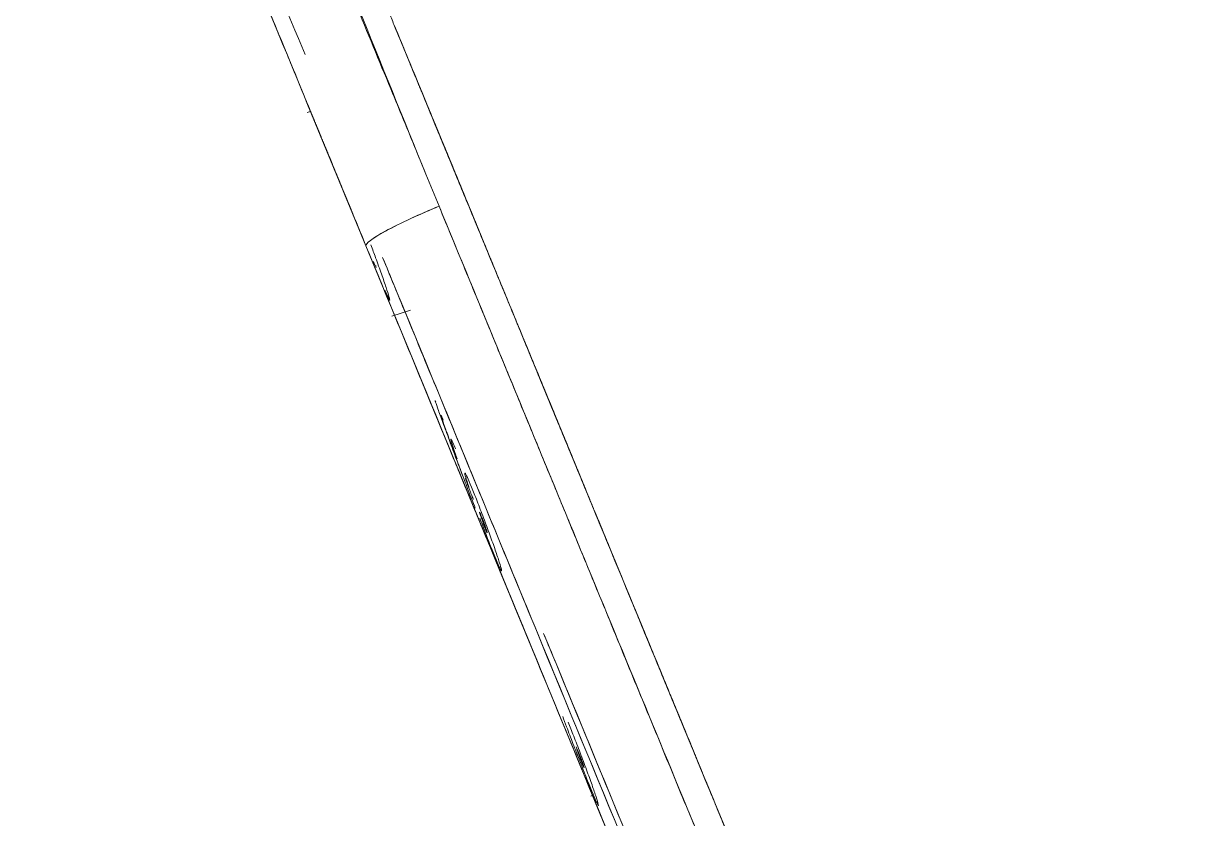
# Model space of a CAD drawing. Header units: millimetres. Extents: x 8883 to 11259, y -10160 to -6800.
# Drawn here: x 10712.59 to 10733.77, y -8344.22 to -8329.79 of the extents above; entities that cross this region are included whole.
import ezdxf

# ---------------------------------------------------------------- set-up
doc = ezdxf.new("R2010")
doc.units = ezdxf.units.MM

msp = doc.modelspace()

# ---------------------------------------------------------------- linework, layer by layer
at = {"linetype": 'Continuous', "lineweight": 18}
for p, q in [((10718.393, -8332.822), (10717.748, -8331.256)), ((10717.741, -8331.404), (10717.801, -8331.385)), ((10718.806, -8333.823), (10718.393, -8332.822)), ((10719.273, -8335.098), (10719.612, -8334.992)), ((10722.888, -8343.806), (10722.911, -8343.799))]:
    msp.add_line(p, q, dxfattribs=at)
at = {"linetype": 'Continuous', "lineweight": 13}
msp.add_line((10722.686, -8343.104), (10722.696, -8343.101), dxfattribs=at)
at = {"linetype": 'Continuous', "lineweight": 18}
msp.add_ellipse((10722.692, -8343.102), major_axis=(-0.071, 0.187), ratio=0.030069, start_param=4.71327, end_param=7.854857, dxfattribs=at)
for points, knots in [([(10758.746, -8365.884), (10757.309, -8362.977), (10754.671, -8357.752), (10751.03, -8350.82), (10748.163, -8345.511), (10745.252, -8340.224), (10741.427, -8333.427), (10735.79, -8323.72), (10731.353, -8316.339), (10728.804, -8312.187)], [0, 0, 0, 0, 0.158176, 0.28549, 0.381943, 0.452479, 0.579891, 0.762396, 1, 1, 1, 1]), ([(10719.894, -8332.525), (10719.493, -8331.537), (10719.029, -8330.391), (10718.57, -8329.26), (10718.468, -8329.009), (10718.417, -8328.884), (10718.265, -8328.509), (10718.063, -8328.011), (10717.861, -8327.515), (10717.66, -8327.021), (10717.56, -8326.773), (10717.259, -8326.034), (10717.059, -8325.544), (10716.667, -8324.582), (10716.281, -8323.639), (10715.828, -8322.537), (10715.576, -8321.924), (10715.412, -8321.527), (10715.333, -8321.335), (10715.102, -8320.78), (10714.959, -8320.435), (10714.696, -8319.806), (10714.576, -8319.521), (10714.414, -8319.135), (10714.362, -8319.013), (10714.264, -8318.781), (10714.125, -8318.454), (10713.932, -8317.999), (10713.812, -8317.721), (10713.707, -8317.479), (10713.663, -8317.376), (10713.605, -8317.245), (10713.587, -8317.204), (10713.555, -8317.131), (10713.54, -8317.097), (10713.513, -8317.035), (10713.5, -8317.007), (10713.483, -8316.969), (10713.478, -8316.957), (10713.468, -8316.934), (10713.463, -8316.923), (10713.458, -8316.913)], [0, 0, 0, 0, 0.125, 0.140625, 0.140625, 0.15625, 0.15625, 0.1875, 0.21875, 0.21875, 0.25, 0.25, 0.3125, 0.3125, 0.375, 0.4375, 0.46875, 0.46875, 0.5, 0.5, 0.5625, 0.5625, 0.625, 0.625, 0.65625, 0.65625, 0.6875, 0.75, 0.8125, 0.8125, 0.875, 0.875, 0.90625, 0.90625, 0.9375, 0.9375, 0.96875, 0.96875, 0.984375, 0.984375, 1, 1, 1, 1]), ([(10713.459, -8316.914), (10713.463, -8316.924), (10713.468, -8316.936), (10713.477, -8316.959), (10713.483, -8316.972), (10713.499, -8317.012), (10713.511, -8317.042), (10713.552, -8317.141), (10713.584, -8317.219), (10713.661, -8317.406), (10713.706, -8317.514), (10713.81, -8317.766), (10713.869, -8317.909), (10713.97, -8318.156), (10714.006, -8318.243), (10714.083, -8318.428), (10714.164, -8318.625), (10714.254, -8318.844), (10714.35, -8319.076), (10714.451, -8319.32), (10714.562, -8319.59), (10714.678, -8319.872), (10714.739, -8320.02), (10714.866, -8320.329), (10714.932, -8320.489), (10715.07, -8320.823), (10715.142, -8320.997), (10715.29, -8321.356), (10715.366, -8321.542), (10715.524, -8321.925), (10715.606, -8322.122), (10715.856, -8322.73), (10716.032, -8323.156), (10716.397, -8324.042), (10716.586, -8324.501), (10716.975, -8325.444), (10717.174, -8325.927), (10717.579, -8326.909), (10717.785, -8327.408), (10718.2, -8328.416), (10718.41, -8328.924), (10718.831, -8329.947), (10719.043, -8330.461), (10719.362, -8331.234), (10719.468, -8331.492), (10719.628, -8331.879), (10719.681, -8332.008), (10719.787, -8332.266), (10719.84, -8332.395), (10719.894, -8332.524)], [0, 0, 0, 0, 0.015625, 0.015625, 0.03125, 0.03125, 0.0625, 0.0625, 0.125, 0.125, 0.1875, 0.1875, 0.25, 0.25, 0.28125, 0.28125, 0.3125, 0.34375, 0.34375, 0.375, 0.40625, 0.40625, 0.4375, 0.4375, 0.46875, 0.46875, 0.5, 0.5, 0.53125, 0.53125, 0.5625, 0.5625, 0.625, 0.625, 0.6875, 0.6875, 0.75, 0.75, 0.8125, 0.8125, 0.875, 0.875, 0.9375, 0.9375, 0.96875, 0.96875, 0.984375, 0.984375, 1, 1, 1, 1]), ([(10712.589, -8318.742), (10712.591, -8318.747), (10712.596, -8318.759), (10712.604, -8318.778), (10712.614, -8318.801), (10712.625, -8318.829), (10712.637, -8318.858), (10712.649, -8318.888), (10712.661, -8318.916), (10712.673, -8318.946), (10712.686, -8318.975), (10712.699, -8319.008), (10712.717, -8319.051), (10712.743, -8319.115), (10712.783, -8319.212), (10712.834, -8319.336), (10712.883, -8319.454), (10712.919, -8319.542), (10712.946, -8319.609), (10712.979, -8319.688), (10713.018, -8319.781), (10713.063, -8319.891), (10713.116, -8320.019), (10713.177, -8320.168), (10713.246, -8320.336), (10713.323, -8320.522), (10713.405, -8320.721), (10713.493, -8320.934), (10713.587, -8321.162), (10713.687, -8321.404), (10713.77, -8321.607), (10713.836, -8321.766), (10713.883, -8321.881), (10713.938, -8322.014), (10714.002, -8322.168), (10714.074, -8322.343), (10714.155, -8322.54), (10714.241, -8322.749), (10714.328, -8322.961), (10714.412, -8323.163), (10714.491, -8323.355), (10714.579, -8323.569), (10714.691, -8323.841), (10714.844, -8324.212), (10715.054, -8324.72), (10715.287, -8325.287), (10715.475, -8325.743), (10715.588, -8326.018), (10715.655, -8326.178), (10715.735, -8326.374), (10715.831, -8326.605), (10715.941, -8326.873), (10716.084, -8327.219), (10716.251, -8327.624), (10716.434, -8328.069), (10716.615, -8328.509), (10716.798, -8328.952), (10716.986, -8329.408), (10717.132, -8329.763), (10717.247, -8330.042), (10717.343, -8330.273), (10717.456, -8330.547), (10717.566, -8330.815), (10717.652, -8331.024), (10717.71, -8331.163), (10717.738, -8331.233), (10717.748, -8331.256)], [0, 0, 0, 0, 0.008709, 0.019323, 0.031841, 0.046264, 0.062593, 0.076092, 0.089101, 0.101623, 0.113655, 0.125198, 0.13908, 0.159927, 0.187721, 0.222874, 0.250197, 0.260591, 0.272489, 0.285891, 0.300795, 0.317201, 0.335105, 0.354506, 0.375401, 0.396227, 0.417053, 0.437885, 0.458725, 0.479571, 0.500423, 0.507918, 0.516585, 0.526427, 0.537441, 0.549628, 0.562984, 0.577298, 0.590709, 0.603219, 0.614829, 0.625542, 0.64118, 0.662052, 0.688171, 0.724142, 0.75085, 0.757103, 0.765022, 0.774604, 0.785848, 0.798753, 0.813312, 0.835328, 0.856078, 0.875554, 0.896318, 0.917054, 0.93778, 0.944426, 0.954796, 0.968897, 0.981358, 0.990699, 0.996914, 1, 1, 1, 1]), ([(10717.748, -8331.256), (10716.922, -8329.252), (10716.2, -8327.502), (10715.278, -8325.264), (10714.996, -8324.582), (10714.486, -8323.344), (10714.27, -8322.818), (10713.199, -8320.222), (10712.71, -8319.035), (10712.589, -8318.742)], [0, 0, 0, 0, 0.25, 0.25, 0.375, 0.375, 0.5, 0.5, 1, 1, 1, 1]), ([(10718.548, -8333.197), (10718.084, -8332.071), (10717.658, -8331.038), (10717.036, -8329.53), (10716.816, -8328.995), (10716.506, -8328.244), (10716.407, -8328.003), (10716.215, -8327.537), (10716.137, -8327.349), (10715.618, -8326.089), (10715.248, -8325.192), (10714.765, -8324.02), (10714.615, -8323.657), (10714.34, -8322.988), (10714.207, -8322.667), (10713.884, -8321.883), (10713.707, -8321.453), (10713.499, -8320.948), (10713.439, -8320.803), (10713.363, -8320.62), (10713.329, -8320.537), (10713.296, -8320.456), (10713.283, -8320.425), (10713.274, -8320.404), (10713.269, -8320.392), (10713.224, -8320.281), (10713.179, -8320.173), (10713.109, -8320.004), (10713.086, -8319.947), (10713.05, -8319.859), (10713.031, -8319.815), (10713.01, -8319.763), (10713.001, -8319.74), (10712.994, -8319.725), (10712.992, -8319.719), (10712.971, -8319.668), (10712.954, -8319.628), (10712.938, -8319.589)], [0, 0, 0, 0, 0.101694, 0.101694, 0.163401, 0.163401, 0.194255, 0.194255, 0.225109, 0.225109, 0.348524, 0.348524, 0.410231, 0.410231, 0.471939, 0.471939, 0.595353, 0.595353, 0.657061, 0.657061, 0.687915, 0.703341, 0.711055, 0.711055, 0.718768, 0.718768, 0.842183, 0.842183, 0.903891, 0.903891, 0.934744, 0.950171, 0.957885, 0.957885, 0.965598, 0.965598, 1, 1, 1, 1]), ([(10715.605, -8325.271), (10715.685, -8325.466), (10716.324, -8327.016), (10717.048, -8328.772), (10717.701, -8330.354)], [0, 0, 0, 0, 0.127944, 1, 1, 1, 1]), ([(10722.41, -8337.318), (10722.128, -8336.635), (10721.73, -8335.667), (10721.21, -8334.408), (10720.854, -8333.543), (10720.498, -8332.68), (10720.029, -8331.542), (10719.632, -8330.58), (10719.37, -8329.942), (10719.329, -8329.843)], [0, 0, 0, 0, 0.271071, 0.385545, 0.500019, 0.614492, 0.728966, 0.957913, 1, 1, 1, 1]), ([(10718.335, -8332.681), (10718.324, -8332.653), (10718.301, -8332.597), (10718.266, -8332.513), (10718.231, -8332.429), (10718.197, -8332.345), (10718.162, -8332.262), (10718.128, -8332.178), (10718.094, -8332.095), (10718.059, -8332.012), (10718.025, -8331.929), (10717.991, -8331.846), (10717.957, -8331.763), (10717.923, -8331.681), (10717.889, -8331.598), (10717.855, -8331.516), (10717.821, -8331.433), (10717.787, -8331.351), (10717.764, -8331.295), (10717.752, -8331.266), (10717.751, -8331.265)], [0, 0, 0, 0, 0.059125, 0.118187, 0.177185, 0.236121, 0.294994, 0.353805, 0.412555, 0.471244, 0.529872, 0.588441, 0.64695, 0.705401, 0.763794, 0.822129, 0.880408, 0.93863, 0.996797, 1, 1, 1, 1]), ([(10718.152, -8332.237), (10718.17, -8332.28), (10718.244, -8332.459), (10718.366, -8332.754), (10718.481, -8333.034), (10718.54, -8333.178), (10718.551, -8333.205)], [0, 0, 0, 0, 0.133307, 0.555436, 0.916436, 1, 1, 1, 1]), ([(10720.132, -8333.104), (10720.131, -8333.104), (10719.802, -8333.24), (10719.04, -8333.589), (10718.793, -8333.787), (10718.806, -8333.823)], [0, 0, 0, 0, 0.001671, 0.503009, 1, 1, 1, 1]), ([(10718.806, -8333.822), (10718.793, -8333.787), (10718.973, -8333.643), (10719.613, -8333.325), (10719.967, -8333.172), (10720.132, -8333.104)], [0, 0, 0, 0, 0.494132, 0.746691, 1, 1, 1, 1]), ([(10720.132, -8333.104), (10720.505, -8334.01), (10720.877, -8334.912), (10721.619, -8336.711), (10721.988, -8337.607), (10723.093, -8340.287), (10724.557, -8343.839), (10726.007, -8347.354), (10727.45, -8350.855), (10728.169, -8352.599), (10729.603, -8356.077), (10730.318, -8357.812), (10731.746, -8361.276), (10732.459, -8363.006), (10733.885, -8366.465), (10734.598, -8368.194), (10735.669, -8370.792), (10736.026, -8371.658), (10736.741, -8373.392), (10737.099, -8374.26), (10737.457, -8375.129)], [0, 0, 0, 0, 0.0625, 0.0625, 0.125, 0.125, 0.25, 0.375, 0.375, 0.5, 0.5, 0.625, 0.625, 0.75, 0.75, 0.875, 0.875, 0.9375, 0.9375, 1, 1, 1, 1]), ([(10737.457, -8375.129), (10737.417, -8375.031), (10737.336, -8374.836), (10737.216, -8374.544), (10737.096, -8374.253), (10736.977, -8373.964), (10736.858, -8373.677), (10736.741, -8373.391), (10736.623, -8373.106), (10736.507, -8372.823), (10736.39, -8372.542), (10736.275, -8372.262), (10736.16, -8371.983), (10736.046, -8371.706), (10735.932, -8371.431), (10735.819, -8371.157), (10735.707, -8370.884), (10735.595, -8370.613), (10735.484, -8370.343), (10735.373, -8370.075), (10735.263, -8369.809), (10735.154, -8369.544), (10735.045, -8369.28), (10734.937, -8369.018), (10734.83, -8368.758), (10734.723, -8368.498), (10734.616, -8368.241), (10734.511, -8367.985), (10734.406, -8367.73), (10734.301, -8367.477), (10734.198, -8367.225), (10734.094, -8366.975), (10733.992, -8366.727), (10733.89, -8366.479), (10733.789, -8366.234), (10733.688, -8365.99), (10733.588, -8365.747), (10733.488, -8365.506), (10733.39, -8365.266), (10733.291, -8365.028), (10733.194, -8364.791), (10733.097, -8364.556), (10733, -8364.322), (10732.905, -8364.09), (10732.809, -8363.859), (10732.715, -8363.63), (10732.621, -8363.402), (10732.528, -8363.176), (10732.435, -8362.951), (10732.343, -8362.728), (10732.252, -8362.506), (10732.161, -8362.286), (10732.071, -8362.067), (10731.981, -8361.85), (10731.892, -8361.634), (10731.804, -8361.42), (10731.716, -8361.207), (10731.629, -8360.996), (10731.542, -8360.786), (10731.457, -8360.578), (10731.371, -8360.371), (10731.287, -8360.166), (10731.203, -8359.962), (10731.119, -8359.76), (10731.037, -8359.559), (10730.954, -8359.36), (10730.873, -8359.162), (10730.792, -8358.965), (10730.712, -8358.771), (10730.632, -8358.577), (10730.553, -8358.386), (10730.475, -8358.195), (10730.397, -8358.006), (10730.32, -8357.819), (10730.243, -8357.633), (10730.167, -8357.449), (10730.092, -8357.266), (10730.017, -8357.085), (10729.943, -8356.905), (10729.87, -8356.727), (10729.797, -8356.55), (10729.725, -8356.375), (10729.653, -8356.201), (10729.582, -8356.029), (10729.512, -8355.858), (10729.442, -8355.689), (10729.373, -8355.521), (10729.304, -8355.354), (10729.236, -8355.19), (10729.169, -8355.026), (10729.103, -8354.865), (10729.037, -8354.704), (10728.971, -8354.546), (10728.906, -8354.388), (10728.842, -8354.233), (10728.779, -8354.079), (10728.716, -8353.926), (10728.653, -8353.775), (10728.592, -8353.625), (10728.531, -8353.477), (10728.47, -8353.33), (10728.41, -8353.185), (10728.351, -8353.041), (10728.293, -8352.899), (10728.235, -8352.758), (10728.177, -8352.619), (10728.121, -8352.482), (10728.065, -8352.345), (10727.975, -8352.128), (10727.851, -8351.827), (10727.691, -8351.44), (10727.53, -8351.049), (10727.366, -8350.652), (10727.2, -8350.251), (10727.033, -8349.844), (10726.863, -8349.433), (10726.691, -8349.016), (10726.517, -8348.595), (10726.341, -8348.169), (10726.163, -8347.738), (10725.983, -8347.302), (10725.801, -8346.861), (10725.617, -8346.415), (10725.431, -8345.964), (10725.243, -8345.509), (10725.053, -8345.048), (10724.861, -8344.582), (10724.667, -8344.112), (10724.471, -8343.637), (10724.273, -8343.157), (10724.073, -8342.672), (10723.871, -8342.182), (10723.667, -8341.687), (10723.461, -8341.187), (10723.253, -8340.683), (10723.044, -8340.173), (10722.832, -8339.659), (10722.618, -8339.139), (10722.402, -8338.615), (10722.184, -8338.086), (10721.964, -8337.551), (10721.742, -8337.012), (10721.518, -8336.468), (10721.292, -8335.919), (10721.064, -8335.366), (10720.834, -8334.807), (10720.602, -8334.244), (10720.368, -8333.675), (10720.211, -8333.295), (10720.132, -8333.104)], [0, 0, 0, 0, 0.006972, 0.013907, 0.020808, 0.027672, 0.034501, 0.041295, 0.048053, 0.054775, 0.061462, 0.068113, 0.074729, 0.081309, 0.087854, 0.094363, 0.100837, 0.107275, 0.113678, 0.120046, 0.126378, 0.132674, 0.138935, 0.145161, 0.151351, 0.157506, 0.163625, 0.169709, 0.175758, 0.181771, 0.187749, 0.193691, 0.199598, 0.20547, 0.211306, 0.217107, 0.222872, 0.228602, 0.234296, 0.239956, 0.245579, 0.251168, 0.25672, 0.262238, 0.26772, 0.273167, 0.278578, 0.283954, 0.289294, 0.294599, 0.299868, 0.305102, 0.310301, 0.315464, 0.320592, 0.325684, 0.330741, 0.335762, 0.340747, 0.345698, 0.350612, 0.355492, 0.360335, 0.365143, 0.369916, 0.374653, 0.379355, 0.384021, 0.388651, 0.393246, 0.397805, 0.402329, 0.406817, 0.411269, 0.415686, 0.420067, 0.424413, 0.428723, 0.432997, 0.437236, 0.441439, 0.445607, 0.449739, 0.453835, 0.457895, 0.46192, 0.465909, 0.469862, 0.47378, 0.477662, 0.481508, 0.485319, 0.489094, 0.492833, 0.496536, 0.500204, 0.503835, 0.507432, 0.510992, 0.514516, 0.518005, 0.521458, 0.524875, 0.528257, 0.531603, 0.534912, 0.538187, 0.541425, 0.544627, 0.553708, 0.562907, 0.572225, 0.581663, 0.591218, 0.600893, 0.610685, 0.620597, 0.630626, 0.640774, 0.65104, 0.661423, 0.671925, 0.682544, 0.693281, 0.704135, 0.715107, 0.726195, 0.737401, 0.748724, 0.760165, 0.771722, 0.783398, 0.795191, 0.807101, 0.81913, 0.831276, 0.843542, 0.855926, 0.86843, 0.881053, 0.893795, 0.906656, 0.919636, 0.932735, 0.945951, 0.959287, 0.97274, 0.986311, 1, 1, 1, 1]), ([(10720.656, -8333.062), (10720.774, -8333.349), (10721.13, -8334.212), (10721.715, -8335.633), (10722.18, -8336.761), (10722.409, -8337.317)], [0, 0, 0, 0, 0.202731, 0.608194, 1, 1, 1, 1]), ([(10719.151, -8334.628), (10719.177, -8334.693), (10719.218, -8334.788), (10719.244, -8334.828), (10719.229, -8334.761), (10719.176, -8334.591), (10719.09, -8334.341), (10718.991, -8334.065), (10718.924, -8333.884), (10718.895, -8333.807)], [0, 0, 0, 0, 0.148151, 0.296302, 0.444454, 0.592605, 0.740756, 0.888907, 1, 1, 1, 1]), ([(10719.107, -8334.032), (10719.179, -8334.207), (10719.516, -8335.026), (10720.121, -8336.492), (10720.918, -8338.425), (10723.577, -8344.875), (10728.108, -8355.868), (10734.517, -8371.414), (10740.918, -8386.944), (10745.185, -8397.294), (10747.318, -8402.467)], [0, 0, 0, 0, 0.007699, 0.036051, 0.064402, 0.092754, 0.319565, 0.546377, 0.773188, 1, 1, 1, 1]), ([(10747.318, -8402.467), (10747.07, -8401.866), (10744.442, -8395.491), (10739.43, -8383.334), (10733.468, -8368.872), (10728.694, -8357.291), (10725.111, -8348.598), (10722.133, -8341.374), (10720.133, -8336.522), (10719.323, -8334.557), (10719.107, -8334.034)], [0, 0, 0, 0, 0.026391, 0.279884, 0.533376, 0.660122, 0.786868, 0.913614, 0.976987, 1, 1, 1, 1]), ([(10747.14, -8402.556), (10745.006, -8397.38), (10740.738, -8387.026), (10734.333, -8371.489), (10727.921, -8355.935), (10723.387, -8344.936), (10720.727, -8338.483), (10719.929, -8336.548), (10719.328, -8335.089), (10718.992, -8334.275), (10718.923, -8334.106)], [0, 0, 0, 0, 0.226873, 0.453746, 0.680619, 0.907492, 0.935852, 0.964211, 0.99257, 1, 1, 1, 1]), ([(10718.94, -8334.108), (10718.961, -8334.158), (10718.99, -8334.224), (10718.993, -8334.216), (10718.984, -8334.185), (10718.982, -8334.178)], [0, 0, 0, 0, 0.444416, 0.888832, 1, 1, 1, 1]), ([(10719.407, -8334.76), (10719.6, -8335.228), (10719.792, -8335.696), (10720.006, -8336.213), (10720.026, -8336.262), (10720.046, -8336.312)], [0, 0, 0, 0, 0.904977, 0.904977, 1, 1, 1, 1]), ([(10720.568, -8338.013), (10720.564, -8338.003), (10720.523, -8337.895), (10720.434, -8337.659), (10720.302, -8337.303), (10720.183, -8336.981), (10720.096, -8336.739), (10720.054, -8336.619), (10720.06, -8336.628), (10720.071, -8336.655)], [0, 0, 0, 0, 0.017239, 0.181033, 0.344826, 0.50862, 0.672413, 0.836207, 1, 1, 1, 1]), ([(10720.993, -8339.127), (10720.815, -8338.695), (10720.637, -8338.264), (10720.368, -8337.612), (10720.277, -8337.392), (10720.187, -8337.172)], [0, 0, 0, 0, 0.6625, 0.6625, 1, 1, 1, 1]), ([(10720.429, -8337.505), (10720.402, -8337.441), (10720.363, -8337.349), (10720.34, -8337.313), (10720.358, -8337.385), (10720.405, -8337.529), (10720.446, -8337.645), (10720.46, -8337.686)], [0, 0, 0, 0, 0.222222, 0.444444, 0.666666, 0.888889, 1, 1, 1, 1]), ([(10720.693, -8338.401), (10720.671, -8338.346), (10720.586, -8338.141), (10720.501, -8337.935), (10720.439, -8337.785)], [0, 0, 0, 0, 0.265609, 1, 1, 1, 1]), ([(10720.439, -8337.785), (10720.476, -8337.874), (10720.513, -8337.964), (10720.598, -8338.17), (10720.646, -8338.286), (10720.694, -8338.402)], [0, 0, 0, 0, 0.435485, 0.435485, 1, 1, 1, 1]), ([(10720.721, -8338.202), (10720.69, -8338.126), (10720.64, -8338.008), (10720.597, -8337.927), (10720.595, -8337.954), (10720.627, -8338.064), (10720.66, -8338.163), (10720.672, -8338.2)], [0, 0, 0, 0, 0.222222, 0.444444, 0.666667, 0.888889, 1, 1, 1, 1]), ([(10720.872, -8338.763), (10720.89, -8338.809), (10720.946, -8338.96), (10721.044, -8339.215), (10721.111, -8339.383), (10721.143, -8339.461)], [0, 0, 0, 0, 0.185299, 0.59265, 1, 1, 1, 1]), ([(10726.199, -8346.508), (10726.083, -8346.227), (10725.013, -8343.633), (10723.93, -8341.006), (10722.963, -8338.66), (10722.948, -8338.623)], [0, 0, 0, 0, 0.106984, 0.985957, 1, 1, 1, 1]), ([(10722.948, -8338.624), (10723.014, -8338.784), (10724.029, -8341.246), (10725.112, -8343.873), (10726.13, -8346.341), (10726.198, -8346.507)], [0, 0, 0, 0, 0.060846, 0.936784, 1, 1, 1, 1]), ([(10747.409, -8402.422), (10743.215, -8392.247), (10736.924, -8376.986), (10728.54, -8356.65), (10724.274, -8346.299), (10722.105, -8341.039), (10722.03, -8340.858)], [0, 0, 0, 0, 0.49559, 0.743385, 0.99118, 1, 1, 1, 1]), ([(10722.375, -8342.36), (10722.398, -8342.421), (10722.459, -8342.586), (10722.562, -8342.858), (10722.677, -8343.151), (10722.735, -8343.297), (10722.761, -8343.361)], [0, 0, 0, 0, 0.172036, 0.448024, 0.724012, 1, 1, 1, 1]), ([(10722.631, -8343.021), (10722.648, -8343.067), (10722.705, -8343.218), (10722.804, -8343.473), (10722.872, -8343.641), (10722.904, -8343.719)], [0, 0, 0, 0, 0.18558, 0.59279, 1, 1, 1, 1])]:
    msp.add_open_spline(points, degree=3, knots=knots, dxfattribs=at)
for points, weights, knots in [([(10719.185, -8329.496), (10719.725, -8330.804), (10719.789, -8330.96), (10719.853, -8331.115), (10719.329, -8329.844)], [1, 0.747979252405, 1, 0.748050080516, 1], [0, 0, 0, 0.50004, 0.50004, 1, 1, 1]), ([(10719.329, -8329.843), (10719.853, -8331.115), (10719.789, -8330.96), (10719.725, -8330.805), (10719.185, -8329.496)], [1, 0.747894078592, 1, 0.747894078594, 1], [0, 0, 0, 0.5, 0.5, 1, 1, 1]), ([(10720.218, -8332), (10719.61, -8330.525), (10719.61, -8330.525), (10719.61, -8330.525), (10720.218, -8332)], [1, 0.707106783821, 1, 0.707106783821, 1], [0, 0, 0, 0.5, 0.5, 1, 1, 1]), ([(10720.218, -8332), (10719.61, -8330.525), (10719.61, -8330.525), (10719.61, -8330.525), (10720.218, -8332)], [1, 0.707106782065, 1, 0.707106781187, 1], [0, 0, 0, 0.5, 0.5, 1, 1, 1]), ([(10720.3, -8332.199), (10719.692, -8330.724), (10719.692, -8330.724), (10719.692, -8330.724), (10720.3, -8332.199)], [1, 0.707106955755, 1, 0.707106781187, 1], [0, 0, 0, 0.5, 0.5, 1, 1, 1]), ([(10720.3, -8332.199), (10719.692, -8330.724), (10719.692, -8330.724), (10719.692, -8330.724), (10720.3, -8332.199)], [1, 0.707107304891, 1, 0.707107304891, 1], [0, 0, 0, 0.5, 0.5, 1, 1, 1]), ([(10720.464, -8332.596), (10719.856, -8331.122), (10719.856, -8331.122), (10719.856, -8331.122), (10720.464, -8332.596)], [1, 0.707106781187, 1, 0.707106781187, 1], [0, 0, 0, 0.5, 0.5, 1, 1, 1]), ([(10720.464, -8332.596), (10719.856, -8331.122), (10719.856, -8331.122), (10719.856, -8331.122), (10720.464, -8332.596)], [1, 0.707106781187, 1, 0.707106781187, 1], [0, 0, 0, 0.5, 0.5, 1, 1, 1]), ([(10720.709, -8333.193), (10720.101, -8331.718), (10720.101, -8331.718), (10720.101, -8331.718), (10720.709, -8333.193)], [1, 0.707106781187, 1, 0.707106781187, 1], [0, 0, 0, 0.5, 0.5, 1, 1, 1]), ([(10720.709, -8333.193), (10720.101, -8331.718), (10720.101, -8331.718), (10720.101, -8331.718), (10720.709, -8333.193)], [1, 0.707106781187, 1, 0.707106781187, 1], [0, 0, 0, 0.5, 0.5, 1, 1, 1]), ([(10720.218, -8332), (10720.826, -8333.475), (10720.826, -8333.475), (10720.826, -8333.475), (10720.218, -8332)], [1, 0.707106782065, 1, 0.707106781187, 1], [0, 0, 0, 0.5, 0.5, 1, 1, 1]), ([(10720.218, -8332), (10720.826, -8333.475), (10720.826, -8333.475), (10720.826, -8333.475), (10720.218, -8332)], [1, 0.707106783821, 1, 0.707106783821, 1], [0, 0, 0, 0.5, 0.5, 1, 1, 1]), ([(10720.3, -8332.199), (10720.908, -8333.673), (10720.908, -8333.673), (10720.908, -8333.673), (10720.3, -8332.199)], [1, 0.707107304891, 1, 0.707107304891, 1], [0, 0, 0, 0.5, 0.5, 1, 1, 1]), ([(10720.3, -8332.199), (10720.908, -8333.673), (10720.908, -8333.673), (10720.908, -8333.673), (10720.3, -8332.199)], [1, 0.707106955755, 1, 0.707106781187, 1], [0, 0, 0, 0.5, 0.5, 1, 1, 1]), ([(10720.464, -8332.596), (10721.072, -8334.071), (10721.072, -8334.071), (10721.072, -8334.071), (10720.464, -8332.596)], [1, 0.707106781187, 1, 0.707106781187, 1], [0, 0, 0, 0.5, 0.5, 1, 1, 1]), ([(10720.464, -8332.596), (10721.072, -8334.071), (10721.072, -8334.071), (10721.072, -8334.071), (10720.464, -8332.596)], [1, 0.707106781187, 1, 0.707106781187, 1], [0, 0, 0, 0.5, 0.5, 1, 1, 1]), ([(10720.709, -8333.193), (10721.317, -8334.667), (10721.317, -8334.667), (10721.317, -8334.667), (10720.709, -8333.193)], [1, 0.707106781187, 1, 0.707106781187, 1], [0, 0, 0, 0.5, 0.5, 1, 1, 1]), ([(10720.709, -8333.193), (10721.317, -8334.667), (10721.317, -8334.667), (10721.317, -8334.667), (10720.709, -8333.193)], [1, 0.707106781187, 1, 0.707106781187, 1], [0, 0, 0, 0.5, 0.5, 1, 1, 1]), ([(10722.157, -8336.704), (10721.549, -8335.229), (10721.549, -8335.229), (10721.549, -8335.229), (10722.157, -8336.704)], [1, 0.707106828087, 1, 0.707106828087, 1], [0, 0, 0, 0.5, 0.5, 1, 1, 1]), ([(10722.193, -8336.792), (10721.585, -8335.317), (10721.585, -8335.317), (10721.585, -8335.317), (10722.193, -8336.792)], [1, 0.707106783337, 1, 0.707106781187, 1], [0, 0, 0, 0.5, 0.5, 1, 1, 1]), ([(10722.193, -8336.792), (10721.585, -8335.317), (10721.585, -8335.317), (10721.585, -8335.317), (10722.193, -8336.792)], [1, 0.707106787639, 1, 0.707106787639, 1], [0, 0, 0, 0.5, 0.5, 1, 1, 1]), ([(10722.301, -8337.054), (10721.693, -8335.579), (10721.693, -8335.579), (10721.693, -8335.579), (10722.301, -8337.054)], [1, 0.707106781187, 1, 0.707106781187, 1], [0, 0, 0, 0.5, 0.5, 1, 1, 1]), ([(10722.301, -8337.054), (10721.693, -8335.579), (10721.693, -8335.579), (10721.693, -8335.579), (10722.301, -8337.054)], [1, 0.707106781187, 1, 0.707106781187, 1], [0, 0, 0, 0.5, 0.5, 1, 1, 1]), ([(10722.481, -8337.491), (10721.873, -8336.016), (10721.873, -8336.016), (10721.873, -8336.016), (10722.481, -8337.491)], [1, 0.707106781187, 1, 0.707106781187, 1], [0, 0, 0, 0.5, 0.5, 1, 1, 1]), ([(10722.481, -8337.491), (10721.873, -8336.016), (10721.873, -8336.016), (10721.873, -8336.016), (10722.481, -8337.491)], [1, 0.707106781187, 1, 0.707106781187, 1], [0, 0, 0, 0.5, 0.5, 1, 1, 1]), ([(10722.733, -8338.102), (10722.276, -8336.993), (10722.149, -8336.685), (10722.023, -8336.378), (10722.41, -8337.318)], [1, 0.799060756098, 1, 0.799060756096, 1], [0, 0, 0, 0.5, 0.5, 1, 1, 1]), ([(10722.409, -8337.317), (10722.023, -8336.378), (10722.149, -8336.686), (10722.276, -8336.993), (10722.733, -8338.102)], [1, 0.799177650451, 1, 0.799177650451, 1], [0, 0, 0, 0.5, 0.5, 1, 1, 1]), ([(10722.157, -8336.704), (10722.765, -8338.179), (10722.765, -8338.179), (10722.765, -8338.179), (10722.157, -8336.704)], [1, 0.70710679682, 1, 0.707106781187, 1], [0, 0, 0, 0.5, 0.5, 1, 1, 1]), ([(10722.193, -8336.792), (10722.801, -8338.266), (10722.801, -8338.266), (10722.801, -8338.266), (10722.193, -8336.792)], [1, 0.707106787639, 1, 0.707106787639, 1], [0, 0, 0, 0.5, 0.5, 1, 1, 1]), ([(10722.193, -8336.792), (10722.801, -8338.266), (10722.801, -8338.266), (10722.801, -8338.266), (10722.193, -8336.792)], [1, 0.707106783337, 1, 0.707106781187, 1], [0, 0, 0, 0.5, 0.5, 1, 1, 1]), ([(10722.301, -8337.054), (10722.909, -8338.529), (10722.909, -8338.529), (10722.909, -8338.529), (10722.301, -8337.054)], [1, 0.707106781187, 1, 0.707106781187, 1], [0, 0, 0, 0.5, 0.5, 1, 1, 1]), ([(10722.301, -8337.054), (10722.909, -8338.529), (10722.909, -8338.529), (10722.909, -8338.529), (10722.301, -8337.054)], [1, 0.707106781187, 1, 0.707106781187, 1], [0, 0, 0, 0.5, 0.5, 1, 1, 1]), ([(10722.481, -8337.491), (10723.089, -8338.966), (10723.089, -8338.966), (10723.089, -8338.966), (10722.481, -8337.491)], [1, 0.707106781187, 1, 0.707106781187, 1], [0, 0, 0, 0.5, 0.5, 1, 1, 1]), ([(10722.481, -8337.491), (10723.089, -8338.966), (10723.089, -8338.966), (10723.089, -8338.966), (10722.481, -8337.491)], [1, 0.707106781187, 1, 0.707106781187, 1], [0, 0, 0, 0.5, 0.5, 1, 1, 1]), ([(10720.754, -8338.419), (10720.752, -8338.42), (10720.708, -8338.309), (10720.649, -8338.152), (10720.612, -8338.045), (10720.614, -8338.044)], [1, 0.922369618365, 0.922369618365, 0.922369618365, 0.922369618365, 0.993816206022], [0, 0, 0, 0.252567, 0.505134, 0.757701, 1, 1, 1]), ([(10722.733, -8338.102), (10723.24, -8339.332), (10723.331, -8339.553), (10723.423, -8339.774), (10722.948, -8338.624)], [1, 0.768023340501, 1, 0.768027439843, 1], [0, 0, 0, 0.500002, 0.500002, 1, 1, 1]), ([(10722.948, -8338.623), (10723.423, -8339.774), (10723.331, -8339.553), (10723.24, -8339.332), (10722.733, -8338.102)], [1, 0.767963114174, 1, 0.767963114174, 1], [0, 0, 0, 0.5, 0.5, 1, 1, 1]), ([(10720.93, -8338.846), (10720.86, -8338.659), (10720.866, -8338.656), (10720.872, -8338.653), (10720.943, -8338.841)], [1, 0.707107231106, 1, 0.707106781191, 1], [0, 0, 0, 0.5, 0.5, 1, 1, 1]), ([(10720.943, -8338.841), (10720.972, -8338.919), (10721.009, -8339.031), (10721.003, -8339.031), (10720.958, -8338.921), (10720.93, -8338.846)], [1, 0.922369618366, 0.922369618366, 0.922369618366, 0.922369618366, 0.993816200707], [0, 0, 0, 0.252567, 0.505134, 0.757701, 1, 1, 1]), ([(10724.114, -8341.452), (10723.506, -8339.977), (10723.506, -8339.978), (10723.506, -8339.978), (10724.114, -8341.452)], [1, 0.707106782943, 1, 0.707106781187, 1], [0, 0, 0, 0.5, 0.5, 1, 1, 1]), ([(10724.114, -8341.452), (10723.506, -8339.978), (10723.506, -8339.978), (10723.506, -8339.977), (10724.114, -8341.452)], [1, 0.707106783821, 1, 0.707106783821, 1], [0, 0, 0, 0.5, 0.5, 1, 1, 1]), ([(10724.177, -8341.604), (10723.569, -8340.129), (10723.569, -8340.129), (10723.569, -8340.129), (10724.177, -8341.604)], [1, 0.707107304957, 1, 0.707107304957, 1], [0, 0, 0, 0.5, 0.5, 1, 1, 1]), ([(10724.177, -8341.604), (10723.569, -8340.129), (10723.569, -8340.129), (10723.569, -8340.129), (10724.177, -8341.604)], [1, 0.707106955777, 1, 0.707106781187, 1], [0, 0, 0, 0.5, 0.5, 1, 1, 1]), ([(10724.302, -8341.907), (10723.694, -8340.432), (10723.694, -8340.432), (10723.694, -8340.432), (10724.302, -8341.907)], [1, 0.707106955777, 1, 0.707106781187, 1], [0, 0, 0, 0.5, 0.5, 1, 1, 1]), ([(10724.302, -8341.907), (10723.694, -8340.432), (10723.694, -8340.432), (10723.694, -8340.432), (10724.302, -8341.907)], [1, 0.707107304957, 1, 0.707107304957, 1], [0, 0, 0, 0.5, 0.5, 1, 1, 1]), ([(10724.489, -8342.361), (10723.881, -8340.887), (10723.881, -8340.887), (10723.881, -8340.887), (10724.489, -8342.361)], [1, 0.707106955821, 1, 0.707106781187, 1], [0, 0, 0, 0.5, 0.5, 1, 1, 1]), ([(10724.489, -8342.361), (10723.881, -8340.887), (10723.881, -8340.887), (10723.881, -8340.887), (10724.489, -8342.361)], [1, 0.70710730509, 1, 0.70710730509, 1], [0, 0, 0, 0.5, 0.5, 1, 1, 1]), ([(10724.114, -8341.452), (10724.722, -8342.927), (10724.722, -8342.927), (10724.722, -8342.927), (10724.114, -8341.452)], [1, 0.707106783821, 1, 0.707106783821, 1], [0, 0, 0, 0.5, 0.5, 1, 1, 1]), ([(10724.114, -8341.452), (10724.722, -8342.927), (10724.722, -8342.927), (10724.722, -8342.927), (10724.114, -8341.452)], [1, 0.707106782943, 1, 0.707106781187, 1], [0, 0, 0, 0.5, 0.5, 1, 1, 1]), ([(10724.177, -8341.604), (10724.785, -8343.079), (10724.785, -8343.079), (10724.785, -8343.079), (10724.177, -8341.604)], [1, 0.707107304957, 1, 0.707107304957, 1], [0, 0, 0, 0.5, 0.5, 1, 1, 1]), ([(10724.177, -8341.604), (10724.785, -8343.079), (10724.785, -8343.079), (10724.785, -8343.079), (10724.177, -8341.604)], [1, 0.707106955777, 1, 0.707106781187, 1], [0, 0, 0, 0.5, 0.5, 1, 1, 1]), ([(10724.302, -8341.907), (10724.91, -8343.382), (10724.91, -8343.382), (10724.91, -8343.382), (10724.302, -8341.907)], [1, 0.707106955777, 1, 0.707106781187, 1], [0, 0, 0, 0.5, 0.5, 1, 1, 1]), ([(10724.302, -8341.907), (10724.91, -8343.382), (10724.91, -8343.382), (10724.91, -8343.382), (10724.302, -8341.907)], [1, 0.707107304957, 1, 0.707107304957, 1], [0, 0, 0, 0.5, 0.5, 1, 1, 1]), ([(10724.489, -8342.361), (10725.097, -8343.836), (10725.097, -8343.836), (10725.097, -8343.836), (10724.489, -8342.361)], [1, 0.707106955821, 1, 0.707106781187, 1], [0, 0, 0, 0.5, 0.5, 1, 1, 1]), ([(10724.489, -8342.361), (10725.097, -8343.836), (10725.097, -8343.836), (10725.097, -8343.836), (10724.489, -8342.361)], [1, 0.70710730509, 1, 0.70710730509, 1], [0, 0, 0, 0.5, 0.5, 1, 1, 1]), ([(10726.056, -8346.163), (10725.053, -8343.731), (10725.053, -8343.731), (10725.053, -8343.731), (10726.056, -8346.163)], [1, 0.707106781187, 1, 0.707106781187, 1], [0, 0, 0, 0.5, 0.5, 1, 1, 1])]:
    msp.add_rational_spline(points, weights, degree=2, knots=knots, dxfattribs=at)
for points in [[(10719.329, -8329.844), (10719.455, -8330.149), (10719.721, -8330.795), (10720.166, -8331.875), (10720.488, -8332.655), (10720.656, -8333.062)], [(10717.748, -8331.256), (10717.962, -8331.775), (10718.177, -8332.297), (10718.393, -8332.822)], [(10718.153, -8332.239), (10718.112, -8332.139), (10718.071, -8332.04), (10718.03, -8331.94)], [(10719.894, -8332.524), (10719.973, -8332.718), (10720.053, -8332.911), (10720.132, -8333.104)], [(10720.132, -8333.104), (10720.053, -8332.912), (10719.974, -8332.719), (10719.894, -8332.525)], [(10718.393, -8332.822), (10718.531, -8333.155), (10718.668, -8333.488), (10718.806, -8333.822)], [(10718.806, -8333.823), (10724.58, -8347.831), (10730.382, -8361.905), (10736.182, -8375.974)], [(10736.182, -8375.974), (10730.375, -8361.886), (10724.583, -8347.836), (10718.806, -8333.823)], [(10718.851, -8333.932), (10719.78, -8336.186), (10720.71, -8338.441), (10721.64, -8340.698)], [(10720.691, -8338.396), (10720.368, -8337.612), (10720.045, -8336.828), (10719.722, -8336.044)], [(10720.209, -8336.983), (10720.19, -8336.937), (10720.165, -8336.879), (10720.167, -8336.901), (10720.208, -8337.026), (10720.285, -8337.244), (10720.387, -8337.526), (10720.503, -8337.84), (10720.618, -8338.143), (10720.721, -8338.412), (10720.77, -8338.533), (10720.79, -8338.582)], [(10721.143, -8339.461), (10721.174, -8339.537), (10721.225, -8339.654), (10721.267, -8339.736), (10721.269, -8339.709), (10721.231, -8339.577), (10721.157, -8339.355), (10721.055, -8339.069), (10720.94, -8338.759), (10720.821, -8338.447), (10720.753, -8338.279), (10720.721, -8338.202)], [(10721.952, -8341.454), (10721.695, -8340.83), (10721.438, -8340.207), (10721.181, -8339.584)], [(10724.304, -8347.161), (10723.411, -8344.994), (10722.522, -8342.837), (10721.637, -8340.689)], [(10722.03, -8340.858), (10722.829, -8342.794), (10723.628, -8344.732), (10724.427, -8346.671)], [(10722.904, -8343.719), (10722.935, -8343.794), (10722.985, -8343.912), (10723.027, -8343.995), (10723.028, -8343.968), (10722.988, -8343.837), (10722.912, -8343.616), (10722.809, -8343.332), (10722.693, -8343.022), (10722.572, -8342.71), (10722.505, -8342.542), (10722.473, -8342.465)], [(10724.411, -8347.42), (10723.879, -8346.128), (10723.346, -8344.837), (10722.814, -8343.547)]]:
    msp.add_open_spline(points, degree=3, dxfattribs=at)
msp.add_rational_spline([(10722.697, -8343.1), (10722.727, -8343.177), (10722.765, -8343.288), (10722.76, -8343.29), (10722.716, -8343.182), (10722.686, -8343.104)], [1, 0.923879395769, 0.923879395769, 0.923879395769, 0.923879395769, 1], degree=2, dxfattribs=at)

doc.saveas('drawing.dxf')
